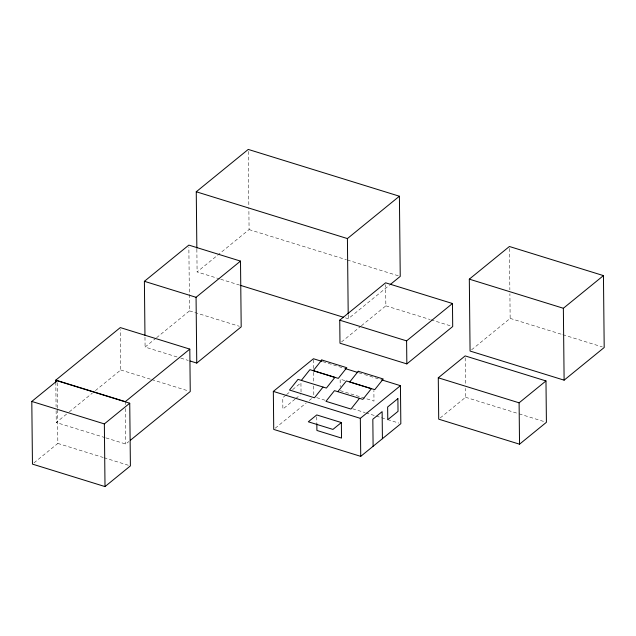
<?xml version="1.0" encoding="UTF-8"?>
<svg xmlns="http://www.w3.org/2000/svg" width="636" height="636" viewBox="0 0 636 636"><rect width="100%" height="100%" fill="white"/><g stroke="black" fill="none" stroke-linecap="round" stroke-linejoin="round"><path stroke-width="0.48" stroke-dasharray="3.18 2.39" d="M219.77 278.958L197.096 271.938L249.081 229.588L248.859 207.813M177.023 356.955L145.088 347.065L155.812 338.328M156.583 337.708L189.528 310.869L188.86 247.07M105.091 437.64L56.246 422.519L68.529 412.51M69.3 411.89L92.331 393.127M95.4 390.623L120.737 369.985L120.315 329.559M33.994 462.857L57.844 443.435L57.479 409.163M106.037 437.934L125.761 444.039L128.83 441.543M345.42 317.857L348.258 318.739L389.534 285.111M341.508 341.953L360.628 326.387M361.391 325.759L385.853 305.829L385.631 284.729M285.787 395.202L282.758 397.667L282.877 409.059L295.001 399.185M286.55 394.582L289.579 392.118M292.608 389.645L300.939 382.856L301.043 392.348M295.756 398.573L300.303 394.869M275.245 428.187L306.266 402.914M309.295 400.449L311.56 398.605M471.586 349.816L510.152 318.39L509.897 293.768M440.255 417.916L465.592 397.277L465.496 388.413M249.081 229.588L346.389 259.719M347.336 260.013L398.351 275.801M510.152 318.39L561.882 334.401M562.82 334.695L602.316 346.922M385.853 305.829L430.111 319.534M431.049 319.829L450.829 325.95M220.716 279.252L239.613 285.103M189.528 310.869L239.311 326.276M465.592 397.277L518.213 413.567M519.151 413.861L544.527 421.716M322.889 361.669L344.64 368.403M358.823 372.791L363.554 374.262M364.5 374.548L380.574 379.533M344.831 380.598L340.141 379.151L340.22 386.815M340.26 390.647L373.992 401.093L373.881 390.552M316.672 397.635L325.179 400.267M352.606 408.757L364.897 412.565M365.843 412.859L375.296 415.785M376.242 416.079L386.648 419.299M387.594 419.593L398.939 423.107M180.783 358.124L188.296 360.445M120.737 369.985L150.796 379.287M151.734 379.581L188.375 390.925M57.844 443.435L103.072 457.435M104.01 457.729L128.512 465.313M509.42 248.461L509.857 289.825M465.178 357.877L465.457 384.47M348.218 314.78L348.258 318.739M316.76 416.874L316.823 422.702M313.445 359.714L313.532 368.49M313.58 372.386L313.675 382.133M313.723 386.028L313.818 395.775M248.263 151.4L248.843 206.827M196.858 249.177L197.096 271.938M144.984 337.255L145.088 347.065M125.316 401.642L125.348 404.599M125.387 408.543L125.761 444.039M57.208 382.721L57.471 408.185M55.825 382.093L56.079 406.746M56.127 410.689L56.246 422.519"/><path stroke-width="0.95" d="M301.408 380.336L309.907 369.667L334.894 377.41L326.395 388.071L298.006 379.366L289.507 390.035L314.494 397.77L322.993 387.101M337.867 391.625L346.366 380.956L371.352 388.699L362.854 399.36L334.464 390.655L325.966 401.324L350.953 409.059L359.451 398.39M196.85 248.183L196.262 191.77L248.247 149.42L399.4 196.222L400.243 276.39L390.305 284.483M144.96 335.291L144.396 281.311L188.836 245.106L240.503 261.102L241.195 326.864L196.755 363.069L190.18 361.025M55.825 382.093L55.801 380.121L120.291 327.588L189.806 349.108L190.251 391.506L130.364 440.287M31.8 401.443L57.184 380.765L129.736 403.224L130.396 465.894L105.012 486.58L32.46 464.113L31.8 401.443L104.352 423.91L129.736 403.224M196.755 363.069L196.063 297.306L240.503 261.102M189.806 349.108L125.316 401.642L55.801 380.121M348.202 313.786L347.415 238.572L399.4 196.222M339.743 320.178L385.615 282.805L452.466 303.507L452.705 326.53L406.841 363.903L339.982 343.202L339.743 320.178L406.595 340.872L452.466 303.507M381.521 379.819L400.434 385.678L400.831 423.687L360.731 456.354L273.734 429.419L273.337 391.402L313.437 358.744L321.943 361.375M469.32 279.148L509.404 246.498L603.445 275.611L604.2 347.51L564.116 380.161L470.068 351.048L469.32 279.148L563.361 308.269L603.445 275.611M341.357 422.558L332.946 429.411L308.325 421.795L316.744 414.934L341.357 422.558L341.524 438.085L316.903 430.461L316.831 423.671M360.731 456.354L360.334 418.345L400.434 385.678M438.284 377.8L465.155 355.906L545.974 380.932L546.411 422.296L519.533 444.19L438.713 419.164L438.284 377.8L519.103 402.819L545.974 380.932M196.262 191.77L347.415 238.572M240.559 285.389L343.535 317.277M144.396 281.311L196.063 297.306M345.587 368.697L357.877 372.505M273.337 391.402L360.334 418.345M563.361 308.269L564.116 380.161M519.103 402.819L519.533 444.19M406.595 340.872L406.841 363.903M382.419 438.697L382.133 411.643L372.831 419.219L373.109 446.273M104.352 423.91L105.012 486.58M321.808 359.976L313.31 370.645L338.296 378.38L346.795 367.711L321.808 359.976M358.267 371.265L349.768 381.934L374.755 389.669L383.254 379L358.267 371.265M397.89 398.645L387.642 406.992L387.777 419.704L398.025 411.357L397.89 398.645"/></g></svg>
